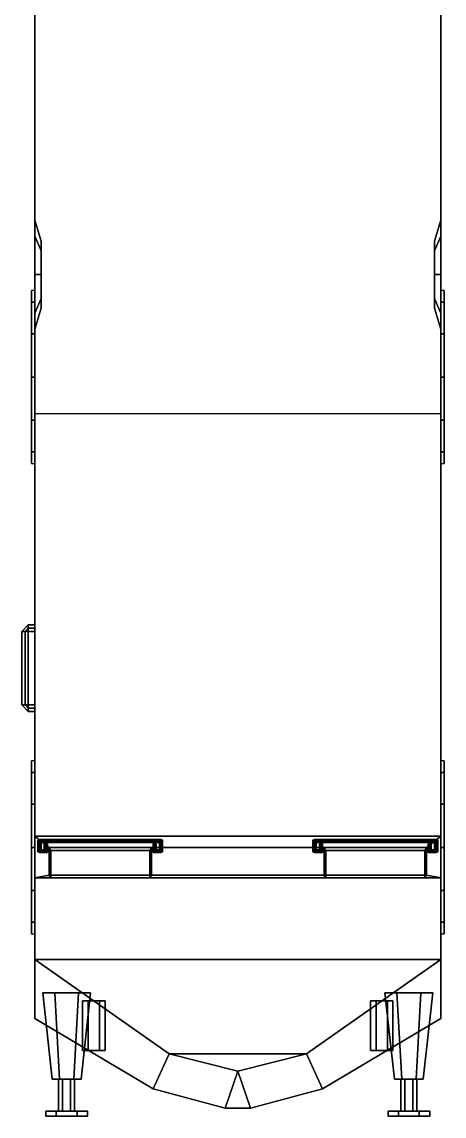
# Model space of a CAD drawing. Extents: x -1.3 to 1.3, y -6.8 to 6.8.
# Drawn here: x -1.35 to 1.29, y -6.84 to 0 of the extents above; entities that cross this region are included whole.
import ezdxf

# ---------------------------------------------------------------- set-up
doc = ezdxf.new("R2010")
doc.units = 0
doc.layers.get('0').update_dxf_attribs({"linetype": 'CONTINUOUS'})

msp = doc.modelspace()

# ---------------------------------------------------------------- linework, layer by layer
for points in [[(-1.27, 1.58, 2.63), (-1.27, -1.58, 2.63), (-1.27, -2.45, 2.68), (-1.27, 2.45, 2.68)], [(1.27, -1.58, 2.63), (1.27, 1.58, 2.63), (1.27, 2.45, 2.68), (1.27, -2.45, 2.68)], [(-1.27, 2.22, 0.96), (-1.27, 1.95, 0.8877), (-1.27, -1.95, 0.8877), (-1.27, -2.22, 0.96)], [(-1.27, 1.58, 1.95), (-1.27, 2.22, 0.96), (-1.27, -2.22, 0.96), (-1.27, -1.58, 1.95)], [(1.27, -1.58, 1.95), (1.27, -2.22, 0.96), (1.27, 2.22, 0.96), (1.27, 1.58, 1.95)], [(1.27, -2.22, 0.96), (1.27, -1.95, 0.8877), (1.27, 1.95, 0.8877), (1.27, 2.22, 0.96)], [(-1.27, 1.95, 0.8877), (-1.27, 1.7523, 0.69), (-1.27, -1.7523, 0.69), (-1.27, -1.95, 0.8877)], [(1.27, -1.95, 0.8877), (1.27, -1.7523, 0.69), (1.27, 1.7523, 0.69), (1.27, 1.95, 0.8877)], [(-1.27, 1.7523, 0.69), (-1.27, 1.68, 0.42), (-1.27, -1.68, 0.42), (-1.27, -1.7523, 0.69)], [(1.27, -1.7523, 0.69), (1.27, -1.68, 0.42), (1.27, 1.68, 0.42), (1.27, 1.7523, 0.69)], [(-1.27, 1.58, 1.95), (-1.27, -1.58, 1.95), (-1.27, -1.3396, 2.0496), (-1.27, 1.3396, 2.0496)], [(-1.27, 1.3396, 2.5304), (-1.27, -1.3396, 2.5304), (-1.27, -1.58, 2.63), (-1.27, 1.58, 2.63)], [(1.27, -1.58, 1.95), (1.27, 1.58, 1.95), (1.27, 1.3396, 2.0496), (1.27, -1.3396, 2.0496)], [(1.27, -1.3396, 2.5304), (1.27, 1.3396, 2.5304), (1.27, 1.58, 2.63), (1.27, -1.58, 2.63)], [(-1.27, 1.3396, 2.0496), (-1.27, -1.3396, 2.0496), (-1.27, -1.24, 2.29), (-1.27, 1.24, 2.29)], [(-1.27, 1.24, 2.29), (-1.27, -1.24, 2.29), (-1.27, -1.3396, 2.5304), (-1.27, 1.3396, 2.5304)], [(1.27, -1.3396, 2.0496), (1.27, 1.3396, 2.0496), (1.27, 1.24, 2.29), (1.27, -1.24, 2.29)], [(1.27, -1.24, 2.29), (1.27, 1.24, 2.29), (1.27, 1.3396, 2.5304), (1.27, -1.3396, 2.5304)], [(-1.27, -1.24, 2.29), (-1.27, -1.3396, 2.0496), (-1.23, -1.4315, 2.1415), (-1.23, -1.37, 2.29)], [(-1.27, -1.3396, 2.5304), (-1.27, -1.24, 2.29), (-1.23, -1.37, 2.29), (-1.23, -1.4315, 2.4385)], [(1.27, -1.3396, 2.0496), (1.27, -1.24, 2.29), (1.23, -1.37, 2.29), (1.23, -1.4315, 2.1415)], [(1.27, -1.24, 2.29), (1.27, -1.3396, 2.5304), (1.23, -1.4315, 2.4385), (1.23, -1.37, 2.29)], [(-1.27, -1.3396, 2.0496), (-1.27, -1.58, 1.95), (-1.23, -1.58, 2.08), (-1.23, -1.4315, 2.1415)], [(-1.27, -1.58, 2.63), (-1.27, -1.3396, 2.5304), (-1.23, -1.4315, 2.4385), (-1.23, -1.58, 2.5)], [(1.27, -1.58, 1.95), (1.27, -1.3396, 2.0496), (1.23, -1.4315, 2.1415), (1.23, -1.58, 2.08)], [(1.27, -1.3396, 2.5304), (1.27, -1.58, 2.63), (1.23, -1.58, 2.5), (1.23, -1.4315, 2.4385)], [(-1.23, -1.7285, 2.1415), (-1.23, -1.37, 2.29), (-1.23, -1.4315, 2.1415), (-1.23, -1.58, 2.08)], [(-1.23, -1.79, 2.29), (-1.23, -1.4315, 2.4385), (-1.23, -1.37, 2.29), (-1.23, -1.7285, 2.1415)], [(-1.23, -1.7285, 2.4385), (-1.23, -1.58, 2.5), (-1.23, -1.4315, 2.4385), (-1.23, -1.79, 2.29)], [(1.23, -1.37, 2.29), (1.23, -1.7285, 2.4385), (1.23, -1.79, 2.29), (1.23, -1.4315, 2.1415)], [(1.23, -1.4315, 2.4385), (1.23, -1.58, 2.5), (1.23, -1.7285, 2.4385), (1.23, -1.37, 2.29)], [(1.23, -1.4315, 2.1415), (1.23, -1.79, 2.29), (1.23, -1.7285, 2.1415), (1.23, -1.58, 2.08)], [(-1.27, -1.58, 1.95), (-1.27, -1.8204, 2.0496), (-1.23, -1.7285, 2.1415), (-1.23, -1.58, 2.08)], [(-1.27, -1.8204, 2.5304), (-1.27, -1.58, 2.63), (-1.23, -1.58, 2.5), (-1.23, -1.7285, 2.4385)], [(-1.27, -1.8204, 2.5304), (-1.27, -5.09, 2.68), (-1.27, -2.45, 2.68), (-1.27, -1.58, 2.63)], [(-1.27, -1.58, 1.95), (-1.27, -1.58, 1.95), (-1.27, -5.35, 2.17), (-1.27, -1.8204, 2.0496)], [(-1.27, -1.58, 1.95), (-1.27, -6.23, 0.82), (-1.27, -5.86, 2.17), (-1.27, -5.35, 2.17)], [(-1.27, -6.23, 0.82), (-1.27, -1.58, 1.95), (-1.27, -5.16, 0.96), (-1.27, -5.43, 0.8877)], [(1.27, -1.8204, 2.0496), (1.27, -1.58, 1.95), (1.23, -1.58, 2.08), (1.23, -1.7285, 2.1415)], [(1.27, -1.58, 2.63), (1.27, -1.8204, 2.5304), (1.23, -1.7285, 2.4385), (1.23, -1.58, 2.5)], [(1.27, -5.35, 2.17), (1.27, -5.35, 2.17), (1.27, -1.58, 1.95), (1.27, -1.8204, 2.0496)], [(1.27, -5.09, 2.68), (1.27, -1.8204, 2.5304), (1.27, -1.58, 2.63), (1.27, -2.45, 2.68)], [(1.27, -5.16, 0.96), (1.27, -2.22, 0.96), (1.27, -1.58, 1.95), (1.27, -5.16, 0.96)], [(1.27, -1.58, 1.95), (1.27, -6.23, 0.82), (1.27, -5.43, 0.8877), (1.27, -5.16, 0.96)], [(1.27, -5.35, 2.17), (1.27, -5.86, 2.17), (1.27, -6.23, 0.82), (1.27, -1.58, 1.95)], [(-1.29, -1.7523, 0.69), (-1.29, -1.68, 0.42), (-1.29, -2.76, 0.42), (-1.29, -2.6877, 0.69)], [(-1.27, -1.7523, 0.69), (-1.27, -1.68, 0.42), (-1.29, -1.68, 0.42), (-1.29, -1.7523, 0.69)], [(1.27, -1.68, 0.42), (1.27, -1.7523, 0.69), (1.29, -1.7523, 0.69), (1.29, -1.68, 0.42)], [(1.29, -2.6877, 0.69), (1.29, -2.76, 0.42), (1.29, -1.68, 0.42), (1.29, -1.7523, 0.69)], [(-1.29, -1.95, 0.8877), (-1.29, -1.7523, 0.69), (-1.29, -2.6877, 0.69), (-1.29, -2.49, 0.8877)], [(-1.27, -1.95, 0.8877), (-1.27, -1.7523, 0.69), (-1.29, -1.7523, 0.69), (-1.29, -1.95, 0.8877)], [(-1.27, -1.8204, 2.0496), (-1.27, -1.92, 2.29), (-1.23, -1.79, 2.29), (-1.23, -1.7285, 2.1415)], [(-1.27, -1.92, 2.29), (-1.27, -1.8204, 2.5304), (-1.23, -1.7285, 2.4385), (-1.23, -1.79, 2.29)], [(1.27, -1.92, 2.29), (1.27, -1.8204, 2.0496), (1.23, -1.7285, 2.1415), (1.23, -1.79, 2.29)], [(1.27, -1.8204, 2.5304), (1.27, -1.92, 2.29), (1.23, -1.79, 2.29), (1.23, -1.7285, 2.4385)], [(1.27, -1.7523, 0.69), (1.27, -1.95, 0.8877), (1.29, -1.95, 0.8877), (1.29, -1.7523, 0.69)], [(1.29, -2.49, 0.8877), (1.29, -2.6877, 0.69), (1.29, -1.7523, 0.69), (1.29, -1.95, 0.8877)], [(-1.27, -1.8204, 2.5304), (-1.27, -1.92, 2.29), (-1.27, -5.35, 2.17), (-1.27, -5.09, 2.68)], [(-1.27, -1.8204, 2.0496), (-1.27, -1.8204, 2.0496), (-1.27, -5.35, 2.17), (-1.27, -1.92, 2.29)], [(1.27, -5.35, 2.17), (1.27, -5.35, 2.17), (1.27, -1.8204, 2.0496), (1.27, -1.92, 2.29)], [(1.27, -5.09, 2.68), (1.27, -5.35, 2.17), (1.27, -1.92, 2.29), (1.27, -1.8204, 2.5304)], [(-1.29, -2.22, 0.96), (-1.29, -1.95, 0.8877), (-1.29, -2.49, 0.8877), (-1.29, -2.22, 0.96)], [(-1.27, -2.22, 0.96), (-1.27, -1.95, 0.8877), (-1.29, -1.95, 0.8877), (-1.29, -2.22, 0.96)], [(1.27, -1.95, 0.8877), (1.27, -2.22, 0.96), (1.29, -2.22, 0.96), (1.29, -1.95, 0.8877)], [(1.29, -2.22, 0.96), (1.29, -2.49, 0.8877), (1.29, -1.95, 0.8877), (1.29, -2.22, 0.96)], [(-1.27, -2.49, 0.8877), (-1.27, -2.22, 0.96), (-1.29, -2.22, 0.96), (-1.29, -2.49, 0.8877)], [(-1.27, -2.49, 0.8877), (-1.27, -4.89, 0.8877), (-1.27, -5.16, 0.96), (-1.27, -2.22, 0.96)], [(1.27, -4.89, 0.8877), (1.27, -2.49, 0.8877), (1.27, -2.22, 0.96), (1.27, -5.16, 0.96)], [(1.27, -2.22, 0.96), (1.27, -2.49, 0.8877), (1.29, -2.49, 0.8877), (1.29, -2.22, 0.96)], [(-1.27, -2.45, 2.68), (-1.27, -5.09, 2.68), (1.27, -5.09, 2.68), (1.27, -2.45, 2.68)], [(-1.27, -2.6877, 0.69), (-1.27, -2.49, 0.8877), (-1.29, -2.49, 0.8877), (-1.29, -2.6877, 0.69)], [(-1.27, -2.6877, 0.69), (-1.27, -4.6923, 0.69), (-1.27, -4.89, 0.8877), (-1.27, -2.49, 0.8877)], [(1.27, -4.6923, 0.69), (1.27, -2.6877, 0.69), (1.27, -2.49, 0.8877), (1.27, -4.89, 0.8877)], [(1.27, -2.49, 0.8877), (1.27, -2.6877, 0.69), (1.29, -2.6877, 0.69), (1.29, -2.49, 0.8877)], [(-1.27, -2.76, 0.42), (-1.27, -2.6877, 0.69), (-1.29, -2.6877, 0.69), (-1.29, -2.76, 0.42)], [(-1.27, -2.76, 0.42), (-1.27, -4.62, 0.42), (-1.27, -4.6923, 0.69), (-1.27, -2.6877, 0.69)], [(1.27, -4.62, 0.42), (1.27, -2.76, 0.42), (1.27, -2.6877, 0.69), (1.27, -4.6923, 0.69)], [(1.27, -2.6877, 0.69), (1.27, -2.76, 0.42), (1.29, -2.76, 0.42), (1.29, -2.6877, 0.69)], [(-1.33, -3.81, 0.55), (-1.35, -3.81, 0.57), (-1.31, -3.77, 0.57), (-1.31, -3.79, 0.55)], [(-1.35, -3.81, 0.57), (-1.33, -3.81, 0.59), (-1.31, -3.79, 0.59), (-1.31, -3.77, 0.57)], [(-1.33, -3.81, 0.59), (-1.35, -3.81, 0.57), (-1.35, -4.27, 0.57), (-1.33, -4.27, 0.59)], [(-1.35, -3.81, 0.57), (-1.33, -3.81, 0.55), (-1.33, -4.27, 0.55), (-1.35, -4.27, 0.57)], [(-1.33, -3.81, 0.59), (-1.31, -3.81, 0.57), (-1.31, -3.81, 0.57), (-1.31, -3.79, 0.59)], [(-1.31, -3.81, 0.57), (-1.33, -3.81, 0.55), (-1.31, -3.79, 0.55), (-1.31, -3.81, 0.57)], [(-1.33, -3.81, 0.55), (-1.31, -3.81, 0.57), (-1.31, -4.27, 0.57), (-1.33, -4.27, 0.55)], [(-1.31, -3.81, 0.57), (-1.33, -3.81, 0.59), (-1.33, -4.27, 0.59), (-1.31, -4.27, 0.57)], [(-1.31, -3.79, 0.55), (-1.31, -3.77, 0.57), (-1.27, -3.77, 0.57), (-1.27, -3.79, 0.55)], [(-1.31, -3.77, 0.57), (-1.31, -3.79, 0.59), (-1.27, -3.79, 0.59), (-1.27, -3.77, 0.57)], [(-1.31, -3.79, 0.59), (-1.31, -3.81, 0.57), (-1.27, -3.81, 0.57), (-1.27, -3.79, 0.59)], [(-1.31, -3.81, 0.57), (-1.31, -3.79, 0.55), (-1.27, -3.79, 0.55), (-1.27, -3.81, 0.57)], [(-1.33, -4.27, 0.59), (-1.35, -4.27, 0.57), (-1.31, -4.31, 0.57), (-1.31, -4.29, 0.59)], [(-1.35, -4.27, 0.57), (-1.33, -4.27, 0.55), (-1.31, -4.29, 0.55), (-1.31, -4.31, 0.57)], [(-1.33, -4.27, 0.55), (-1.31, -4.27, 0.57), (-1.31, -4.27, 0.57), (-1.31, -4.29, 0.55)], [(-1.31, -4.27, 0.57), (-1.33, -4.27, 0.59), (-1.31, -4.29, 0.59), (-1.31, -4.27, 0.57)], [(-1.31, -4.29, 0.55), (-1.31, -4.27, 0.57), (-1.27, -4.27, 0.57), (-1.27, -4.29, 0.55)], [(-1.31, -4.27, 0.57), (-1.31, -4.29, 0.59), (-1.27, -4.29, 0.59), (-1.27, -4.27, 0.57)], [(-1.31, -4.29, 0.59), (-1.31, -4.31, 0.57), (-1.27, -4.31, 0.57), (-1.27, -4.29, 0.59)], [(-1.31, -4.31, 0.57), (-1.31, -4.29, 0.55), (-1.27, -4.29, 0.55), (-1.27, -4.31, 0.57)], [(-1.29, -4.6923, 0.69), (-1.29, -4.62, 0.42), (-1.29, -5.7, 0.42), (-1.29, -5.6277, 0.69)], [(-1.27, -4.6923, 0.69), (-1.27, -4.62, 0.42), (-1.29, -4.62, 0.42), (-1.29, -4.6923, 0.69)], [(1.27, -4.62, 0.42), (1.27, -4.6923, 0.69), (1.29, -4.6923, 0.69), (1.29, -4.62, 0.42)], [(1.29, -5.6277, 0.69), (1.29, -5.7, 0.42), (1.29, -4.62, 0.42), (1.29, -4.6923, 0.69)], [(-1.29, -4.89, 0.8877), (-1.29, -4.6923, 0.69), (-1.29, -5.6277, 0.69), (-1.29, -5.43, 0.8877)], [(-1.27, -4.89, 0.8877), (-1.27, -4.6923, 0.69), (-1.29, -4.6923, 0.69), (-1.29, -4.89, 0.8877)], [(1.27, -4.6923, 0.69), (1.27, -4.89, 0.8877), (1.29, -4.89, 0.8877), (1.29, -4.6923, 0.69)], [(1.29, -5.43, 0.8877), (1.29, -5.6277, 0.69), (1.29, -4.6923, 0.69), (1.29, -4.89, 0.8877)], [(-1.29, -5.16, 0.96), (-1.29, -4.89, 0.8877), (-1.29, -5.43, 0.8877), (-1.29, -5.16, 0.96)], [(-1.27, -5.16, 0.96), (-1.27, -4.89, 0.8877), (-1.29, -4.89, 0.8877), (-1.29, -5.16, 0.96)], [(1.27, -4.89, 0.8877), (1.27, -5.16, 0.96), (1.29, -5.16, 0.96), (1.29, -4.89, 0.8877)], [(1.29, -5.16, 0.96), (1.29, -5.43, 0.8877), (1.29, -4.89, 0.8877), (1.29, -5.16, 0.96)], [(-1.27, -5.09, 2.68), (-1.18, -5.1614, 2.54), (1.18, -5.1614, 2.54), (1.27, -5.09, 2.68)], [(-1.27, -5.35, 2.17), (-1.18, -5.3347, 2.2), (-1.18, -5.1614, 2.54), (-1.27, -5.09, 2.68)], [(-0.47, -5.1155, 2.6689), (-0.48, -5.1111, 2.6555), (-1.24, -5.1111, 2.6555), (-1.25, -5.1155, 2.6689)], [(-1.25, -5.1155, 2.6689), (-1.24, -5.1111, 2.6555), (-1.24, -5.1746, 2.5307), (-1.25, -5.1881, 2.5263)], [(-0.48, -5.1289, 2.6645), (-0.47, -5.1155, 2.6689), (-1.25, -5.1155, 2.6689), (-1.24, -5.1289, 2.6645)], [(-1.24, -5.1289, 2.6645), (-1.25, -5.1155, 2.6689), (-1.25, -5.1881, 2.5263), (-1.24, -5.1925, 2.5398)], [(-0.48, -5.1111, 2.6555), (-0.49, -5.1245, 2.6511), (-1.23, -5.1245, 2.6511), (-1.24, -5.1111, 2.6555)], [(-1.24, -5.1111, 2.6555), (-1.23, -5.1245, 2.6511), (-1.23, -5.179, 2.5442), (-1.24, -5.1746, 2.5307)], [(-0.49, -5.1245, 2.6511), (-0.48, -5.1289, 2.6645), (-1.24, -5.1289, 2.6645), (-1.23, -5.1245, 2.6511)], [(-1.23, -5.1245, 2.6511), (-1.24, -5.1289, 2.6645), (-1.24, -5.1925, 2.5398), (-1.23, -5.179, 2.5442)], [(-0.49, -5.1245, 2.6511), (-0.48, -5.1111, 2.6555), (-0.48, -5.1746, 2.5307), (-0.49, -5.179, 2.5442)], [(-0.48, -5.1289, 2.6645), (-0.49, -5.1245, 2.6511), (-0.49, -5.179, 2.5442), (-0.48, -5.1925, 2.5398)], [(-0.48, -5.1111, 2.6555), (-0.47, -5.1155, 2.6689), (-0.47, -5.1881, 2.5263), (-0.48, -5.1746, 2.5307)], [(-0.47, -5.1155, 2.6689), (-0.48, -5.1289, 2.6645), (-0.48, -5.1925, 2.5398), (-0.47, -5.1881, 2.5263)], [(1.25, -5.1155, 2.6689), (1.24, -5.1111, 2.6555), (0.48, -5.1111, 2.6555), (0.47, -5.1155, 2.6689)], [(0.47, -5.1155, 2.6689), (0.48, -5.1111, 2.6555), (0.48, -5.1746, 2.5307), (0.47, -5.1881, 2.5263)], [(1.24, -5.1289, 2.6645), (1.25, -5.1155, 2.6689), (0.47, -5.1155, 2.6689), (0.48, -5.1289, 2.6645)], [(0.48, -5.1289, 2.6645), (0.47, -5.1155, 2.6689), (0.47, -5.1881, 2.5263), (0.48, -5.1925, 2.5398)], [(1.24, -5.1111, 2.6555), (1.23, -5.1245, 2.6511), (0.49, -5.1245, 2.6511), (0.48, -5.1111, 2.6555)], [(0.48, -5.1111, 2.6555), (0.49, -5.1245, 2.6511), (0.49, -5.179, 2.5442), (0.48, -5.1746, 2.5307)], [(1.23, -5.1245, 2.6511), (1.24, -5.1289, 2.6645), (0.48, -5.1289, 2.6645), (0.49, -5.1245, 2.6511)], [(0.49, -5.1245, 2.6511), (0.48, -5.1289, 2.6645), (0.48, -5.1925, 2.5398), (0.49, -5.179, 2.5442)], [(1.18, -5.1614, 2.54), (1.18, -5.3347, 2.2), (1.27, -5.35, 2.17), (1.27, -5.09, 2.68)], [(1.23, -5.1245, 2.6511), (1.24, -5.1111, 2.6555), (1.24, -5.1746, 2.5307), (1.23, -5.179, 2.5442)], [(1.24, -5.1289, 2.6645), (1.23, -5.1245, 2.6511), (1.23, -5.179, 2.5442), (1.24, -5.1925, 2.5398)], [(1.24, -5.1111, 2.6555), (1.25, -5.1155, 2.6689), (1.25, -5.1881, 2.5263), (1.24, -5.1746, 2.5307)], [(1.25, -5.1155, 2.6689), (1.24, -5.1289, 2.6645), (1.24, -5.1925, 2.5398), (1.25, -5.1881, 2.5263)], [(-1.27, -5.43, 0.8877), (-1.27, -5.16, 0.96), (-1.29, -5.16, 0.96), (-1.29, -5.43, 0.8877)], [(-1.25, -5.1881, 2.5263), (-1.24, -5.1746, 2.5307), (-1.21, -5.1746, 2.5307), (-1.2, -5.1881, 2.5263)], [(-1.24, -5.1925, 2.5398), (-1.25, -5.1881, 2.5263), (-1.2, -5.1881, 2.5263), (-1.19, -5.1925, 2.5398)], [(-1.24, -5.1746, 2.5307), (-1.23, -5.179, 2.5442), (-1.2, -5.179, 2.5442), (-1.21, -5.1746, 2.5307)], [(-1.23, -5.179, 2.5442), (-1.24, -5.1925, 2.5398), (-1.19, -5.1925, 2.5398), (-1.2, -5.179, 2.5442)], [(-1.21, -5.1746, 2.5307), (-1.2, -5.179, 2.5442), (-1.2, -5.1345, 2.5215), (-1.21, -5.139, 2.5126)], [(-1.2, -5.1881, 2.5263), (-1.21, -5.1746, 2.5307), (-1.21, -5.139, 2.5126), (-1.2, -5.1435, 2.5036)], [(-1.2, -5.179, 2.5442), (-1.19, -5.1925, 2.5398), (-1.19, -5.139, 2.5126), (-1.2, -5.1345, 2.5215)], [(-1.19, -5.1925, 2.5398), (-1.2, -5.1881, 2.5263), (-1.2, -5.1435, 2.5036), (-1.19, -5.139, 2.5126)], [(-1.18, -5.3347, 2.2), (-1.17, -5.35, 2.21), (-1.17, -5.18, 2.54), (-1.18, -5.1614, 2.54)], [(-1.18, -5.1614, 2.54), (-1.17, -5.18, 2.54), (-0.55, -5.18, 2.54), (-0.54, -5.1614, 2.54)], [(-1.17, -5.18, 2.54), (-1.17, -5.35, 2.21), (-0.55, -5.35, 2.21), (-0.55, -5.18, 2.54)], [(-0.55, -5.18, 2.54), (-0.55, -5.35, 2.21), (-0.54, -5.3347, 2.2), (-0.54, -5.1614, 2.54)], [(-0.54, -5.1614, 2.54), (-0.54, -5.3347, 2.2), (0.54, -5.3347, 2.2), (0.54, -5.1614, 2.54)], [(-0.53, -5.1925, 2.5398), (-0.52, -5.179, 2.5442), (-0.52, -5.1345, 2.5215), (-0.53, -5.139, 2.5126)], [(-0.52, -5.1881, 2.5263), (-0.53, -5.1925, 2.5398), (-0.53, -5.139, 2.5126), (-0.52, -5.1435, 2.5036)], [(-0.52, -5.179, 2.5442), (-0.53, -5.1925, 2.5398), (-0.48, -5.1925, 2.5398), (-0.49, -5.179, 2.5442)], [(-0.53, -5.1925, 2.5398), (-0.52, -5.1881, 2.5263), (-0.47, -5.1881, 2.5263), (-0.48, -5.1925, 2.5398)], [(-0.52, -5.179, 2.5442), (-0.51, -5.1746, 2.5307), (-0.51, -5.139, 2.5126), (-0.52, -5.1345, 2.5215)], [(-0.51, -5.1746, 2.5307), (-0.52, -5.1881, 2.5263), (-0.52, -5.1435, 2.5036), (-0.51, -5.139, 2.5126)], [(-0.52, -5.1881, 2.5263), (-0.51, -5.1746, 2.5307), (-0.48, -5.1746, 2.5307), (-0.47, -5.1881, 2.5263)], [(-0.51, -5.1746, 2.5307), (-0.52, -5.179, 2.5442), (-0.49, -5.179, 2.5442), (-0.48, -5.1746, 2.5307)], [(0.47, -5.1881, 2.5263), (0.48, -5.1746, 2.5307), (0.51, -5.1746, 2.5307), (0.52, -5.1881, 2.5263)], [(0.48, -5.1925, 2.5398), (0.47, -5.1881, 2.5263), (0.52, -5.1881, 2.5263), (0.53, -5.1925, 2.5398)], [(0.48, -5.1746, 2.5307), (0.49, -5.179, 2.5442), (0.52, -5.179, 2.5442), (0.51, -5.1746, 2.5307)], [(0.49, -5.179, 2.5442), (0.48, -5.1925, 2.5398), (0.53, -5.1925, 2.5398), (0.52, -5.179, 2.5442)], [(0.51, -5.1746, 2.5307), (0.52, -5.179, 2.5442), (0.52, -5.1345, 2.5215), (0.51, -5.139, 2.5126)], [(0.52, -5.1881, 2.5263), (0.51, -5.1746, 2.5307), (0.51, -5.139, 2.5126), (0.52, -5.1435, 2.5036)], [(0.52, -5.179, 2.5442), (0.53, -5.1925, 2.5398), (0.53, -5.139, 2.5126), (0.52, -5.1345, 2.5215)], [(0.53, -5.1925, 2.5398), (0.52, -5.1881, 2.5263), (0.52, -5.1435, 2.5036), (0.53, -5.139, 2.5126)], [(0.54, -5.3347, 2.2), (0.55, -5.35, 2.21), (0.55, -5.18, 2.54), (0.54, -5.1614, 2.54)], [(0.54, -5.1614, 2.54), (0.55, -5.18, 2.54), (1.17, -5.18, 2.54), (1.18, -5.1614, 2.54)], [(0.55, -5.18, 2.54), (0.55, -5.35, 2.21), (1.17, -5.35, 2.21), (1.17, -5.18, 2.54)], [(1.17, -5.18, 2.54), (1.17, -5.35, 2.21), (1.18, -5.3347, 2.2), (1.18, -5.1614, 2.54)], [(1.19, -5.1925, 2.5398), (1.2, -5.179, 2.5442), (1.2, -5.1345, 2.5215), (1.19, -5.139, 2.5126)], [(1.2, -5.1881, 2.5263), (1.19, -5.1925, 2.5398), (1.19, -5.139, 2.5126), (1.2, -5.1435, 2.5036)], [(1.2, -5.179, 2.5442), (1.19, -5.1925, 2.5398), (1.24, -5.1925, 2.5398), (1.23, -5.179, 2.5442)], [(1.19, -5.1925, 2.5398), (1.2, -5.1881, 2.5263), (1.25, -5.1881, 2.5263), (1.24, -5.1925, 2.5398)], [(1.2, -5.179, 2.5442), (1.21, -5.1746, 2.5307), (1.21, -5.139, 2.5126), (1.2, -5.1345, 2.5215)], [(1.21, -5.1746, 2.5307), (1.2, -5.1881, 2.5263), (1.2, -5.1435, 2.5036), (1.21, -5.139, 2.5126)], [(1.21, -5.1746, 2.5307), (1.2, -5.179, 2.5442), (1.23, -5.179, 2.5442), (1.24, -5.1746, 2.5307)], [(1.2, -5.1881, 2.5263), (1.21, -5.1746, 2.5307), (1.24, -5.1746, 2.5307), (1.25, -5.1881, 2.5263)], [(1.27, -5.16, 0.96), (1.27, -5.43, 0.8877), (1.29, -5.43, 0.8877), (1.29, -5.16, 0.96)], [(1.27, -5.35, 2.17), (1.18, -5.3347, 2.2), (-1.18, -5.3347, 2.2), (-1.27, -5.35, 2.17)], [(-0.54, -5.3347, 2.2), (-0.55, -5.35, 2.21), (-1.17, -5.35, 2.21), (-1.18, -5.3347, 2.2)], [(1.18, -5.3347, 2.2), (1.17, -5.35, 2.21), (0.55, -5.35, 2.21), (0.54, -5.3347, 2.2)], [(-1.27, -5.35, 2.17), (-1.27, -5.86, 2.17), (1.27, -5.86, 2.17), (1.27, -5.35, 2.17)], [(-1.27, -5.6277, 0.69), (-1.27, -5.43, 0.8877), (-1.29, -5.43, 0.8877), (-1.29, -5.6277, 0.69)], [(-1.27, -6.23, 0.82), (-1.27, -6.23, 0.82), (-1.27, -5.43, 0.8877), (-1.27, -5.6277, 0.69)], [(1.27, -6.23, 0.82), (1.27, -5.6277, 0.69), (1.27, -5.43, 0.8877), (1.27, -6.23, 0.82)], [(1.27, -5.43, 0.8877), (1.27, -5.6277, 0.69), (1.29, -5.6277, 0.69), (1.29, -5.43, 0.8877)], [(-1.27, -5.7, 0.42), (-1.27, -5.6277, 0.69), (-1.29, -5.6277, 0.69), (-1.29, -5.7, 0.42)], [(-1.27, -6.23, 0.42), (-1.27, -6.23, 0.82), (-1.27, -5.6277, 0.69), (-1.27, -5.7, 0.42)], [(1.27, -6.23, 0.42), (1.27, -5.7, 0.42), (1.27, -5.6277, 0.69), (1.27, -6.23, 0.82)], [(1.27, -5.6277, 0.69), (1.27, -5.7, 0.42), (1.29, -5.7, 0.42), (1.29, -5.6277, 0.69)], [(-1.27, -6.23, 0.82), (-0.53, -6.67, 0.82), (-0.43, -6.45, 2.17), (-1.27, -5.86, 2.17)], [(-1.27, -5.86, 2.17), (-0.43, -6.45, 2.17), (0.43, -6.45, 2.17), (1.27, -5.86, 2.17)], [(0.43, -6.45, 2.17), (0.53, -6.67, 0.82), (1.27, -6.23, 0.82), (1.27, -5.86, 2.17)], [(-1.22, -6.07, 1.11), (-1.145, -6.07, 0.9801), (-1.115, -6.61, 1.0321), (-1.16, -6.61, 1.11)], [(-1.145, -6.07, 1.2399), (-1.22, -6.07, 1.11), (-1.16, -6.61, 1.11), (-1.115, -6.61, 1.1879)], [(-1.145, -6.07, 0.9801), (-0.995, -6.07, 0.9801), (-1.025, -6.61, 1.0321), (-1.115, -6.61, 1.0321)], [(-0.995, -6.07, 1.2399), (-1.145, -6.07, 1.2399), (-1.115, -6.61, 1.1879), (-1.025, -6.61, 1.1879)], [(-0.995, -6.07, 0.9801), (-0.92, -6.07, 1.11), (-0.98, -6.61, 1.11), (-1.025, -6.61, 1.0321)], [(-0.92, -6.07, 1.11), (-0.995, -6.07, 1.2399), (-1.025, -6.61, 1.1879), (-0.98, -6.61, 1.11)], [(0.995, -6.07, 1.2399), (0.92, -6.07, 1.11), (0.98, -6.61, 1.11), (1.025, -6.61, 1.1879)], [(0.92, -6.07, 1.11), (0.995, -6.07, 0.9801), (1.025, -6.61, 1.0321), (0.98, -6.61, 1.11)], [(1.145, -6.07, 1.2399), (0.995, -6.07, 1.2399), (1.025, -6.61, 1.1879), (1.115, -6.61, 1.1879)], [(0.995, -6.07, 0.9801), (1.145, -6.07, 0.9801), (1.115, -6.61, 1.0321), (1.025, -6.61, 1.0321)], [(1.22, -6.07, 1.11), (1.145, -6.07, 1.2399), (1.115, -6.61, 1.1879), (1.16, -6.61, 1.11)], [(1.145, -6.07, 0.9801), (1.22, -6.07, 1.11), (1.16, -6.61, 1.11), (1.115, -6.61, 1.0321)], [(-0.935, -6.12, 1.6306), (-0.97, -6.12, 1.57), (-0.97, -6.43, 1.57), (-0.935, -6.43, 1.6306)], [(-0.97, -6.12, 1.57), (-0.935, -6.12, 1.5094), (-0.935, -6.43, 1.5094), (-0.97, -6.43, 1.57)], [(-0.935, -6.12, 1.5094), (-0.865, -6.12, 1.5094), (-0.865, -6.43, 1.5094), (-0.935, -6.43, 1.5094)], [(-0.865, -6.12, 1.6306), (-0.935, -6.12, 1.6306), (-0.935, -6.43, 1.6306), (-0.865, -6.43, 1.6306)], [(-0.83, -6.12, 1.57), (-0.865, -6.12, 1.6306), (-0.865, -6.43, 1.6306), (-0.83, -6.43, 1.57)], [(-0.865, -6.12, 1.5094), (-0.83, -6.12, 1.57), (-0.83, -6.43, 1.57), (-0.865, -6.43, 1.5094)], [(0.865, -6.12, 1.6306), (0.83, -6.12, 1.57), (0.83, -6.43, 1.57), (0.865, -6.43, 1.6306)], [(0.83, -6.12, 1.57), (0.865, -6.12, 1.5094), (0.865, -6.43, 1.5094), (0.83, -6.43, 1.57)], [(0.935, -6.12, 1.6306), (0.865, -6.12, 1.6306), (0.865, -6.43, 1.6306), (0.935, -6.43, 1.6306)], [(0.865, -6.12, 1.5094), (0.935, -6.12, 1.5094), (0.935, -6.43, 1.5094), (0.865, -6.43, 1.5094)], [(0.97, -6.12, 1.57), (0.935, -6.12, 1.6306), (0.935, -6.43, 1.6306), (0.97, -6.43, 1.57)], [(0.935, -6.12, 1.5094), (0.97, -6.12, 1.57), (0.97, -6.43, 1.57), (0.935, -6.43, 1.5094)], [(-1.27, -6.23, 0.42), (-0.53, -6.67, 0.42), (-0.53, -6.67, 0.82), (-1.27, -6.23, 0.82)], [(0.53, -6.67, 0.82), (0.53, -6.67, 0.42), (1.27, -6.23, 0.42), (1.27, -6.23, 0.82)], [(-0.865, -6.43, 1.6306), (-0.935, -6.43, 1.6306), (-0.97, -6.43, 1.57), (-0.83, -6.43, 1.57)], [(-0.83, -6.43, 1.57), (-0.97, -6.43, 1.57), (-0.935, -6.43, 1.5094), (-0.865, -6.43, 1.5094)], [(-0.53, -6.67, 0.82), (-0.08, -6.79, 0.82), (0, -6.56, 2.17), (-0.43, -6.45, 2.17)], [(-0.43, -6.45, 2.17), (0, -6.56, 2.17), (0, -6.56, 2.17), (0.43, -6.45, 2.17)], [(0, -6.56, 2.17), (0.08, -6.79, 0.82), (0.53, -6.67, 0.82), (0.43, -6.45, 2.17)], [(0.935, -6.43, 1.6306), (0.865, -6.43, 1.6306), (0.83, -6.43, 1.57), (0.97, -6.43, 1.57)], [(0.97, -6.43, 1.57), (0.83, -6.43, 1.57), (0.865, -6.43, 1.5094), (0.935, -6.43, 1.5094)], [(0, -6.56, 2.17), (-0.08, -6.79, 0.82), (0.08, -6.79, 0.82), (0, -6.56, 2.17)], [(-0.98, -6.61, 1.11), (-1.16, -6.61, 1.11), (-1.115, -6.61, 1.0321), (-1.025, -6.61, 1.0321)], [(-1.025, -6.61, 1.1879), (-1.115, -6.61, 1.1879), (-1.16, -6.61, 1.11), (-0.98, -6.61, 1.11)], [(-1.12, -6.61, 1.11), (-1.095, -6.61, 1.0667), (-1.095, -6.81, 1.0667), (-1.12, -6.81, 1.11)], [(-1.095, -6.61, 1.1533), (-1.12, -6.61, 1.11), (-1.12, -6.81, 1.11), (-1.095, -6.81, 1.1533)], [(-1.095, -6.61, 1.0667), (-1.045, -6.61, 1.0667), (-1.045, -6.81, 1.0667), (-1.095, -6.81, 1.0667)], [(-1.045, -6.61, 1.1533), (-1.095, -6.61, 1.1533), (-1.095, -6.81, 1.1533), (-1.045, -6.81, 1.1533)], [(-1.045, -6.61, 1.0667), (-1.02, -6.61, 1.11), (-1.02, -6.81, 1.11), (-1.045, -6.81, 1.0667)], [(-1.02, -6.61, 1.11), (-1.045, -6.61, 1.1533), (-1.045, -6.81, 1.1533), (-1.02, -6.81, 1.11)], [(1.115, -6.61, 1.1879), (1.025, -6.61, 1.1879), (0.98, -6.61, 1.11), (1.16, -6.61, 1.11)], [(1.16, -6.61, 1.11), (0.98, -6.61, 1.11), (1.025, -6.61, 1.0321), (1.115, -6.61, 1.0321)], [(1.045, -6.61, 1.1533), (1.02, -6.61, 1.11), (1.02, -6.81, 1.11), (1.045, -6.81, 1.1533)], [(1.02, -6.61, 1.11), (1.045, -6.61, 1.0667), (1.045, -6.81, 1.0667), (1.02, -6.81, 1.11)], [(1.095, -6.61, 1.1533), (1.045, -6.61, 1.1533), (1.045, -6.81, 1.1533), (1.095, -6.81, 1.1533)], [(1.045, -6.61, 1.0667), (1.095, -6.61, 1.0667), (1.095, -6.81, 1.0667), (1.045, -6.81, 1.0667)], [(1.12, -6.61, 1.11), (1.095, -6.61, 1.1533), (1.095, -6.81, 1.1533), (1.12, -6.81, 1.11)], [(1.095, -6.61, 1.0667), (1.12, -6.61, 1.11), (1.12, -6.81, 1.11), (1.095, -6.81, 1.0667)], [(-0.53, -6.67, 0.42), (-0.08, -6.79, 0.42), (-0.08, -6.79, 0.82), (-0.53, -6.67, 0.82)], [(0.08, -6.79, 0.82), (0.08, -6.79, 0.42), (0.53, -6.67, 0.42), (0.53, -6.67, 0.82)], [(-1.2, -6.81, 1.11), (-0.94, -6.81, 1.11), (-1.005, -6.81, 0.9974), (-1.135, -6.81, 0.9974)], [(-1.2, -6.81, 1.11), (-1.135, -6.81, 0.9974), (-1.135, -6.84, 0.9974), (-1.2, -6.84, 1.11)], [(-1.135, -6.81, 1.2226), (-1.005, -6.81, 1.2226), (-0.94, -6.81, 1.11), (-1.2, -6.81, 1.11)], [(-1.135, -6.81, 1.2226), (-1.2, -6.81, 1.11), (-1.2, -6.84, 1.11), (-1.135, -6.84, 1.2226)], [(-0.94, -6.84, 1.11), (-1.2, -6.84, 1.11), (-1.135, -6.84, 0.9974), (-1.005, -6.84, 0.9974)], [(-1.005, -6.84, 1.2226), (-1.135, -6.84, 1.2226), (-1.2, -6.84, 1.11), (-0.94, -6.84, 1.11)], [(-1.135, -6.81, 0.9974), (-1.005, -6.81, 0.9974), (-1.005, -6.84, 0.9974), (-1.135, -6.84, 0.9974)], [(-1.005, -6.81, 1.2226), (-1.135, -6.81, 1.2226), (-1.135, -6.84, 1.2226), (-1.005, -6.84, 1.2226)], [(-1.005, -6.81, 0.9974), (-0.94, -6.81, 1.11), (-0.94, -6.84, 1.11), (-1.005, -6.84, 0.9974)], [(-0.94, -6.81, 1.11), (-1.005, -6.81, 1.2226), (-1.005, -6.84, 1.2226), (-0.94, -6.84, 1.11)], [(-0.08, -6.79, 0.82), (-0.08, -6.79, 0.42), (0.08, -6.79, 0.42), (0.08, -6.79, 0.82)], [(1.005, -6.81, 1.2226), (0.94, -6.81, 1.11), (0.94, -6.84, 1.11), (1.005, -6.84, 1.2226)], [(0.94, -6.81, 1.11), (1.005, -6.81, 0.9974), (1.005, -6.84, 0.9974), (0.94, -6.84, 1.11)], [(0.94, -6.81, 1.11), (1.2, -6.81, 1.11), (1.135, -6.81, 0.9974), (1.005, -6.81, 0.9974)], [(1.005, -6.81, 1.2226), (1.135, -6.81, 1.2226), (1.2, -6.81, 1.11), (0.94, -6.81, 1.11)], [(1.135, -6.84, 1.2226), (1.005, -6.84, 1.2226), (0.94, -6.84, 1.11), (1.2, -6.84, 1.11)], [(1.2, -6.84, 1.11), (0.94, -6.84, 1.11), (1.005, -6.84, 0.9974), (1.135, -6.84, 0.9974)], [(1.135, -6.81, 1.2226), (1.005, -6.81, 1.2226), (1.005, -6.84, 1.2226), (1.135, -6.84, 1.2226)], [(1.005, -6.81, 0.9974), (1.135, -6.81, 0.9974), (1.135, -6.84, 0.9974), (1.005, -6.84, 0.9974)], [(1.2, -6.81, 1.11), (1.135, -6.81, 1.2226), (1.135, -6.84, 1.2226), (1.2, -6.84, 1.11)], [(1.135, -6.81, 0.9974), (1.2, -6.81, 1.11), (1.2, -6.84, 1.11), (1.135, -6.84, 0.9974)]]:
    msp.add_3dface(points)

doc.saveas('drawing.dxf')
